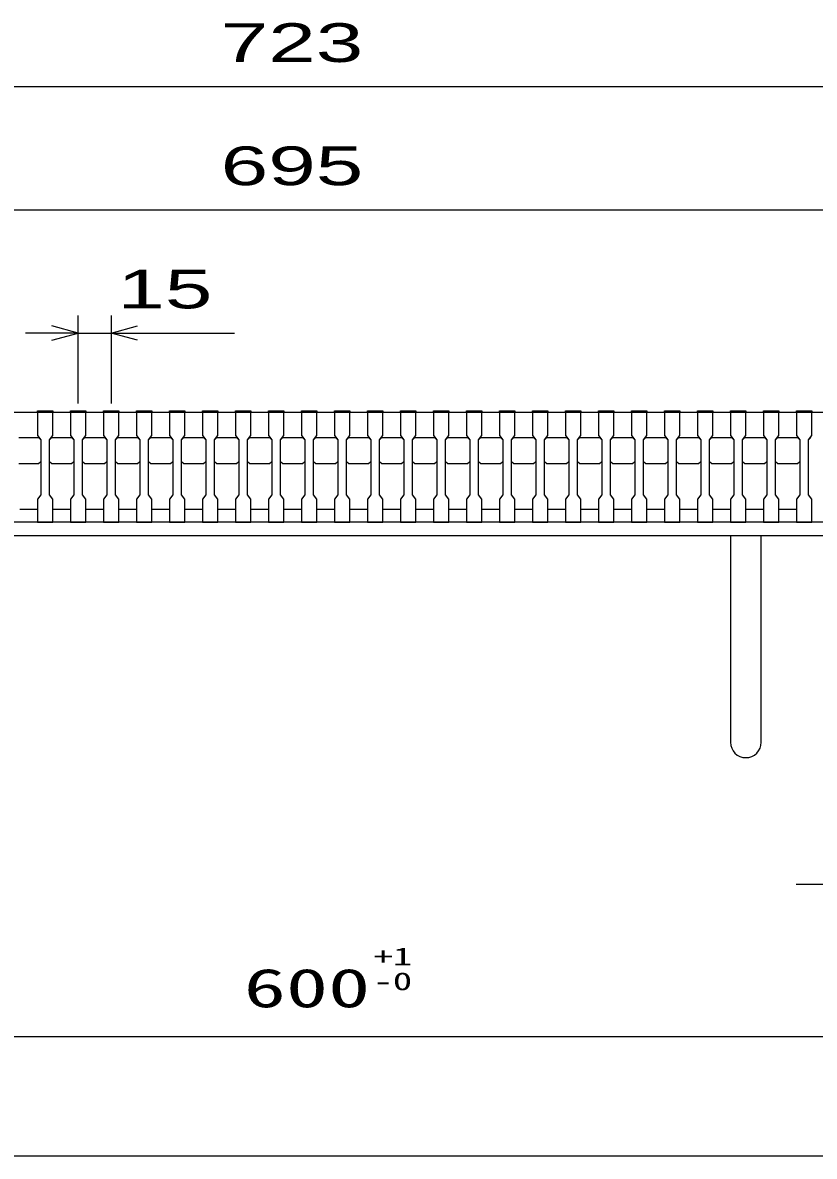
# Model space of a CAD drawing. Units: millimetres, scale not verified. Extents: x -1456 to 1389, y -1026 to 839.
# Drawn here: x -863 to -503, y -921 to -406 of the extents above; entities that cross this region are included whole.
import ezdxf
from ezdxf.enums import TextEntityAlignment as Align

# ---------------------------------------------------------------- set-up
doc = ezdxf.new("R2010")
doc.units = ezdxf.units.MM
doc.header["$LTSCALE"] = 8
for name, color, linetype, lineweight in [('0_2', 150, 'Continuous', 25), ('16', 3, 'Continuous', 25), ('19', 6, 'Continuous', 25), ('22', 4, 'Continuous', 25)]:
    doc.layers.add(name, color=color, linetype=linetype, lineweight=lineweight)
doc.styles.add('ベクトル', font='')
doc.styles.add('ＭＳ ゴシック', font='')
doc.styles.get('ベクトル').set_extended_font_data('ベクトル')
doc.styles.get('ＭＳ ゴシック').set_extended_font_data('MS Gothic')

msp = doc.modelspace()

# ---------------------------------------------------------------- linework, layer by layer
at = {"layer": '0_2'}
msp.add_line((1388.8, -921.2), (-1379.2, -921.2), dxfattribs=at)
at = {"layer": '16'}
for p, q in [((-1081, -583), (-386, -583)), ((-856, -583), (-856, -582.3)), ((-856, -582.3), (-849, -582.3)), ((-856, -583), (-856, -593.5)), ((-849, -583), (-856, -583)), ((-849, -582.3), (-849, -583)), ((-849, -593.5), (-849, -583)), ((-841, -583), (-841, -582.3)), ((-841, -582.3), (-834, -582.3)), ((-841, -583), (-841, -593.5)), ((-834, -583), (-841, -583)), ((-834, -582.3), (-834, -583)), ((-834, -593.5), (-834, -583)), ((-826, -583), (-826, -582.3)), ((-826, -582.3), (-819, -582.3)), ((-826, -583), (-826, -593.5)), ((-819, -583), (-826, -583)), ((-819, -582.3), (-819, -583)), ((-819, -593.5), (-819, -583)), ((-811, -583), (-811, -582.3)), ((-811, -582.3), (-804, -582.3)), ((-811, -583), (-811, -593.5)), ((-804, -583), (-811, -583)), ((-804, -582.3), (-804, -583)), ((-804, -593.5), (-804, -583)), ((-796, -583), (-796, -582.3)), ((-796, -582.3), (-789, -582.3)), ((-796, -583), (-796, -593.5)), ((-789, -583), (-796, -583)), ((-789, -582.3), (-789, -583)), ((-789, -593.5), (-789, -583)), ((-781, -583), (-781, -582.3)), ((-781, -582.3), (-774, -582.3)), ((-781, -583), (-781, -593.5)), ((-774, -583), (-781, -583)), ((-774, -582.3), (-774, -583)), ((-774, -593.5), (-774, -583)), ((-766, -583), (-766, -582.3)), ((-766, -582.3), (-759, -582.3)), ((-766, -583), (-766, -593.5)), ((-759, -583), (-766, -583)), ((-759, -582.3), (-759, -583)), ((-759, -593.5), (-759, -583)), ((-751, -583), (-751, -582.3)), ((-751, -582.3), (-744, -582.3)), ((-751, -583), (-751, -593.5)), ((-744, -583), (-751, -583)), ((-744, -582.3), (-744, -583)), ((-744, -593.5), (-744, -583)), ((-736, -583), (-736, -582.3)), ((-736, -582.3), (-729, -582.3)), ((-736, -583), (-736, -593.5)), ((-729, -583), (-736, -583)), ((-729, -582.3), (-729, -583)), ((-729, -593.5), (-729, -583)), ((-721, -583), (-721, -582.3)), ((-721, -582.3), (-714, -582.3)), ((-721, -583), (-721, -593.5)), ((-714, -583), (-721, -583)), ((-714, -582.3), (-714, -583)), ((-714, -593.5), (-714, -583)), ((-706, -583), (-706, -582.3)), ((-706, -582.3), (-699, -582.3)), ((-706, -583), (-706, -593.5)), ((-699, -583), (-706, -583)), ((-699, -582.3), (-699, -583)), ((-699, -593.5), (-699, -583)), ((-691, -583), (-691, -582.3)), ((-691, -582.3), (-684, -582.3)), ((-691, -583), (-691, -593.5)), ((-684, -583), (-691, -583)), ((-684, -582.3), (-684, -583)), ((-684, -593.5), (-684, -583)), ((-676, -583), (-676, -582.3)), ((-676, -582.3), (-669, -582.3)), ((-676, -583), (-676, -593.5)), ((-669, -583), (-676, -583)), ((-669, -582.3), (-669, -583)), ((-669, -593.5), (-669, -583)), ((-661, -583), (-661, -582.3)), ((-661, -582.3), (-654, -582.3)), ((-661, -583), (-661, -593.5)), ((-654, -583), (-661, -583)), ((-654, -582.3), (-654, -583)), ((-654, -593.5), (-654, -583)), ((-646, -583), (-646, -582.3)), ((-646, -582.3), (-639, -582.3)), ((-646, -583), (-646, -593.5)), ((-639, -583), (-646, -583)), ((-639, -582.3), (-639, -583)), ((-639, -593.5), (-639, -583)), ((-631, -583), (-631, -582.3)), ((-631, -582.3), (-624, -582.3)), ((-631, -583), (-631, -593.5)), ((-624, -583), (-631, -583)), ((-624, -582.3), (-624, -583)), ((-624, -593.5), (-624, -583)), ((-616, -583), (-616, -582.3)), ((-616, -582.3), (-609, -582.3)), ((-616, -583), (-616, -593.5)), ((-609, -583), (-616, -583)), ((-609, -582.3), (-609, -583)), ((-609, -593.5), (-609, -583)), ((-601, -583), (-601, -582.3)), ((-601, -582.3), (-594, -582.3)), ((-601, -583), (-601, -593.5)), ((-594, -583), (-601, -583)), ((-594, -582.3), (-594, -583)), ((-594, -593.5), (-594, -583)), ((-586, -583), (-586, -582.3)), ((-586, -582.3), (-579, -582.3)), ((-586, -583), (-586, -593.5)), ((-579, -583), (-586, -583)), ((-579, -582.3), (-579, -583)), ((-579, -593.5), (-579, -583)), ((-571, -583), (-571, -582.3)), ((-571, -582.3), (-564, -582.3)), ((-571, -583), (-571, -593.5)), ((-564, -583), (-571, -583)), ((-564, -582.3), (-564, -583)), ((-564, -593.5), (-564, -583)), ((-556, -583), (-556, -582.3)), ((-556, -582.3), (-549, -582.3)), ((-556, -583), (-556, -593.5)), ((-549, -583), (-556, -583)), ((-549, -582.3), (-549, -583)), ((-549, -593.5), (-549, -583)), ((-541, -583), (-541, -582.3)), ((-541, -582.3), (-534, -582.3)), ((-541, -583), (-541, -593.5)), ((-534, -583), (-541, -583)), ((-534, -582.3), (-534, -583)), ((-534, -593.5), (-534, -583)), ((-526, -583), (-526, -582.3)), ((-526, -582.3), (-519, -582.3)), ((-526, -583), (-526, -593.5)), ((-519, -583), (-526, -583)), ((-519, -582.3), (-519, -583)), ((-519, -593.5), (-519, -583)), ((-511, -583), (-511, -582.3)), ((-511, -582.3), (-504, -582.3)), ((-511, -583), (-511, -593.5)), ((-504, -583), (-511, -583)), ((-504, -582.3), (-504, -583)), ((-504, -593.5), (-504, -583)), ((-864.5, -594.5), (-855.5, -594.5)), ((-856, -593.5), (-854.5, -595.5)), ((-855.5, -594.5), (-854.5, -595.5)), ((-854.5, -595.5), (-854.5, -620.5)), ((-850.5, -595.5), (-849, -593.5)), ((-850.5, -595.5), (-849.5, -594.5)), ((-850.5, -620.5), (-850.5, -595.5)), ((-849.5, -594.5), (-840.5, -594.5)), ((-841, -593.5), (-839.5, -595.5)), ((-840.5, -594.5), (-839.5, -595.5)), ((-839.5, -595.5), (-839.5, -620.5)), ((-835.5, -595.5), (-834, -593.5)), ((-835.5, -595.5), (-834.5, -594.5)), ((-835.5, -620.5), (-835.5, -595.5)), ((-834.5, -594.5), (-825.5, -594.5)), ((-826, -593.5), (-824.5, -595.5)), ((-825.5, -594.5), (-824.5, -595.5)), ((-824.5, -595.5), (-824.5, -620.5)), ((-820.5, -595.5), (-819, -593.5)), ((-820.5, -595.5), (-819.5, -594.5)), ((-820.5, -620.5), (-820.5, -595.5)), ((-819.5, -594.5), (-810.5, -594.5)), ((-811, -593.5), (-809.5, -595.5)), ((-810.5, -594.5), (-809.5, -595.5)), ((-809.5, -595.5), (-809.5, -620.5)), ((-805.5, -595.5), (-804, -593.5)), ((-805.5, -595.5), (-804.5, -594.5)), ((-805.5, -620.5), (-805.5, -595.5)), ((-804.5, -594.5), (-795.5, -594.5)), ((-796, -593.5), (-794.5, -595.5)), ((-795.5, -594.5), (-794.5, -595.5)), ((-794.5, -595.5), (-794.5, -620.5)), ((-790.5, -595.5), (-789, -593.5)), ((-790.5, -595.5), (-789.5, -594.5)), ((-790.5, -620.5), (-790.5, -595.5)), ((-789.5, -594.5), (-780.5, -594.5)), ((-781, -593.5), (-779.5, -595.5)), ((-780.5, -594.5), (-779.5, -595.5)), ((-779.5, -595.5), (-779.5, -620.5)), ((-775.5, -595.5), (-774, -593.5)), ((-775.5, -595.5), (-774.5, -594.5)), ((-775.5, -620.5), (-775.5, -595.5)), ((-774.5, -594.5), (-765.5, -594.5)), ((-766, -593.5), (-764.5, -595.5)), ((-765.5, -594.5), (-764.5, -595.5)), ((-764.5, -595.5), (-764.5, -620.5)), ((-760.5, -595.5), (-759, -593.5)), ((-760.5, -595.5), (-759.5, -594.5)), ((-760.5, -620.5), (-760.5, -595.5)), ((-759.5, -594.5), (-750.5, -594.5)), ((-751, -593.5), (-749.5, -595.5)), ((-750.5, -594.5), (-749.5, -595.5)), ((-749.5, -595.5), (-749.5, -620.5)), ((-745.5, -595.5), (-744, -593.5)), ((-745.5, -595.5), (-744.5, -594.5)), ((-745.5, -620.5), (-745.5, -595.5)), ((-744.5, -594.5), (-735.5, -594.5)), ((-736, -593.5), (-734.5, -595.5)), ((-735.5, -594.5), (-734.5, -595.5)), ((-734.5, -595.5), (-734.5, -620.5)), ((-730.5, -595.5), (-729, -593.5)), ((-730.5, -595.5), (-729.5, -594.5)), ((-730.5, -620.5), (-730.5, -595.5)), ((-729.5, -594.5), (-720.5, -594.5)), ((-721, -593.5), (-719.5, -595.5)), ((-720.5, -594.5), (-719.5, -595.5)), ((-719.5, -595.5), (-719.5, -620.5)), ((-715.5, -595.5), (-714, -593.5)), ((-715.5, -595.5), (-714.5, -594.5)), ((-715.5, -620.5), (-715.5, -595.5)), ((-714.5, -594.5), (-705.5, -594.5)), ((-706, -593.5), (-704.5, -595.5)), ((-705.5, -594.5), (-704.5, -595.5)), ((-704.5, -595.5), (-704.5, -620.5)), ((-700.5, -595.5), (-699, -593.5)), ((-700.5, -595.5), (-699.5, -594.5)), ((-700.5, -620.5), (-700.5, -595.5)), ((-699.5, -594.5), (-690.5, -594.5)), ((-691, -593.5), (-689.5, -595.5)), ((-690.5, -594.5), (-689.5, -595.5)), ((-689.5, -595.5), (-689.5, -620.5)), ((-685.5, -595.5), (-684, -593.5)), ((-685.5, -595.5), (-684.5, -594.5)), ((-685.5, -620.5), (-685.5, -595.5)), ((-684.5, -594.5), (-675.5, -594.5)), ((-676, -593.5), (-674.5, -595.5)), ((-675.5, -594.5), (-674.5, -595.5)), ((-674.5, -595.5), (-674.5, -620.5)), ((-670.5, -595.5), (-669, -593.5)), ((-670.5, -595.5), (-669.5, -594.5)), ((-670.5, -620.5), (-670.5, -595.5)), ((-669.5, -594.5), (-660.5, -594.5)), ((-661, -593.5), (-659.5, -595.5)), ((-660.5, -594.5), (-659.5, -595.5)), ((-659.5, -595.5), (-659.5, -620.5)), ((-655.5, -595.5), (-654, -593.5)), ((-655.5, -595.5), (-654.5, -594.5)), ((-655.5, -620.5), (-655.5, -595.5)), ((-654.5, -594.5), (-645.5, -594.5)), ((-646, -593.5), (-644.5, -595.5)), ((-645.5, -594.5), (-644.5, -595.5)), ((-644.5, -595.5), (-644.5, -620.5)), ((-640.5, -595.5), (-639, -593.5)), ((-640.5, -595.5), (-639.5, -594.5)), ((-640.5, -620.5), (-640.5, -595.5)), ((-639.5, -594.5), (-630.5, -594.5)), ((-631, -593.5), (-629.5, -595.5)), ((-630.5, -594.5), (-629.5, -595.5)), ((-629.5, -595.5), (-629.5, -620.5)), ((-625.5, -595.5), (-624, -593.5)), ((-625.5, -595.5), (-624.5, -594.5)), ((-625.5, -620.5), (-625.5, -595.5)), ((-624.5, -594.5), (-615.5, -594.5)), ((-616, -593.5), (-614.5, -595.5)), ((-615.5, -594.5), (-614.5, -595.5)), ((-614.5, -595.5), (-614.5, -620.5)), ((-610.5, -595.5), (-609, -593.5)), ((-610.5, -595.5), (-609.5, -594.5)), ((-610.5, -620.5), (-610.5, -595.5)), ((-609.5, -594.5), (-600.5, -594.5)), ((-601, -593.5), (-599.5, -595.5)), ((-600.5, -594.5), (-599.5, -595.5)), ((-599.5, -595.5), (-599.5, -620.5)), ((-595.5, -595.5), (-594, -593.5)), ((-595.5, -595.5), (-594.5, -594.5)), ((-595.5, -620.5), (-595.5, -595.5)), ((-594.5, -594.5), (-585.5, -594.5)), ((-586, -593.5), (-584.5, -595.5)), ((-585.5, -594.5), (-584.5, -595.5)), ((-584.5, -595.5), (-584.5, -620.5)), ((-580.5, -595.5), (-579, -593.5)), ((-580.5, -595.5), (-579.5, -594.5)), ((-580.5, -620.5), (-580.5, -595.5)), ((-579.5, -594.5), (-570.5, -594.5)), ((-571, -593.5), (-569.5, -595.5)), ((-570.5, -594.5), (-569.5, -595.5)), ((-569.5, -595.5), (-569.5, -620.5)), ((-565.5, -595.5), (-564, -593.5)), ((-565.5, -595.5), (-564.5, -594.5)), ((-565.5, -620.5), (-565.5, -595.5)), ((-564.5, -594.5), (-555.5, -594.5)), ((-556, -593.5), (-554.5, -595.5)), ((-555.5, -594.5), (-554.5, -595.5)), ((-554.5, -595.5), (-554.5, -620.5)), ((-550.5, -595.5), (-549, -593.5)), ((-550.5, -595.5), (-549.5, -594.5)), ((-550.5, -620.5), (-550.5, -595.5)), ((-549.5, -594.5), (-540.5, -594.5)), ((-541, -593.5), (-539.5, -595.5)), ((-540.5, -594.5), (-539.5, -595.5)), ((-539.5, -595.5), (-539.5, -620.5)), ((-535.5, -595.5), (-534, -593.5)), ((-535.5, -595.5), (-534.5, -594.5)), ((-535.5, -620.5), (-535.5, -595.5)), ((-534.5, -594.5), (-525.5, -594.5)), ((-526, -593.5), (-524.5, -595.5)), ((-525.5, -594.5), (-524.5, -595.5)), ((-524.5, -595.5), (-524.5, -620.5)), ((-520.5, -595.5), (-519, -593.5)), ((-520.5, -595.5), (-519.5, -594.5)), ((-520.5, -620.5), (-520.5, -595.5)), ((-519.5, -594.5), (-510.5, -594.5)), ((-511, -593.5), (-509.5, -595.5)), ((-510.5, -594.5), (-509.5, -595.5)), ((-509.5, -595.5), (-509.5, -620.5)), ((-505.5, -595.5), (-504, -593.5)), ((-505.5, -595.5), (-504.5, -594.5)), ((-505.5, -620.5), (-505.5, -595.5)), ((-855.5, -606.5), (-864.5, -606.5)), ((-854.5, -605.5), (-855.5, -606.5)), ((-849.5, -606.5), (-850.5, -605.5)), ((-840.5, -606.5), (-849.5, -606.5)), ((-839.5, -605.5), (-840.5, -606.5)), ((-834.5, -606.5), (-835.5, -605.5)), ((-825.5, -606.5), (-834.5, -606.5)), ((-824.5, -605.5), (-825.5, -606.5)), ((-819.5, -606.5), (-820.5, -605.5)), ((-810.5, -606.5), (-819.5, -606.5)), ((-809.5, -605.5), (-810.5, -606.5)), ((-804.5, -606.5), (-805.5, -605.5)), ((-795.5, -606.5), (-804.5, -606.5)), ((-794.5, -605.5), (-795.5, -606.5)), ((-789.5, -606.5), (-790.5, -605.5)), ((-780.5, -606.5), (-789.5, -606.5)), ((-779.5, -605.5), (-780.5, -606.5)), ((-774.5, -606.5), (-775.5, -605.5)), ((-765.5, -606.5), (-774.5, -606.5)), ((-764.5, -605.5), (-765.5, -606.5)), ((-759.5, -606.5), (-760.5, -605.5)), ((-750.5, -606.5), (-759.5, -606.5)), ((-749.5, -605.5), (-750.5, -606.5)), ((-744.5, -606.5), (-745.5, -605.5)), ((-735.5, -606.5), (-744.5, -606.5)), ((-734.5, -605.5), (-735.5, -606.5)), ((-729.5, -606.5), (-730.5, -605.5)), ((-720.5, -606.5), (-729.5, -606.5)), ((-719.5, -605.5), (-720.5, -606.5)), ((-714.5, -606.5), (-715.5, -605.5)), ((-705.5, -606.5), (-714.5, -606.5)), ((-704.5, -605.5), (-705.5, -606.5)), ((-699.5, -606.5), (-700.5, -605.5)), ((-690.5, -606.5), (-699.5, -606.5)), ((-689.5, -605.5), (-690.5, -606.5)), ((-684.5, -606.5), (-685.5, -605.5)), ((-675.5, -606.5), (-684.5, -606.5)), ((-674.5, -605.5), (-675.5, -606.5)), ((-669.5, -606.5), (-670.5, -605.5)), ((-660.5, -606.5), (-669.5, -606.5)), ((-659.5, -605.5), (-660.5, -606.5)), ((-654.5, -606.5), (-655.5, -605.5)), ((-645.5, -606.5), (-654.5, -606.5)), ((-644.5, -605.5), (-645.5, -606.5)), ((-639.5, -606.5), (-640.5, -605.5)), ((-630.5, -606.5), (-639.5, -606.5)), ((-629.5, -605.5), (-630.5, -606.5)), ((-624.5, -606.5), (-625.5, -605.5)), ((-615.5, -606.5), (-624.5, -606.5)), ((-614.5, -605.5), (-615.5, -606.5)), ((-609.5, -606.5), (-610.5, -605.5)), ((-600.5, -606.5), (-609.5, -606.5)), ((-599.5, -605.5), (-600.5, -606.5)), ((-594.5, -606.5), (-595.5, -605.5)), ((-585.5, -606.5), (-594.5, -606.5)), ((-584.5, -605.5), (-585.5, -606.5)), ((-579.5, -606.5), (-580.5, -605.5)), ((-570.5, -606.5), (-579.5, -606.5)), ((-569.5, -605.5), (-570.5, -606.5)), ((-564.5, -606.5), (-565.5, -605.5)), ((-555.5, -606.5), (-564.5, -606.5)), ((-554.5, -605.5), (-555.5, -606.5)), ((-549.5, -606.5), (-550.5, -605.5)), ((-540.5, -606.5), (-549.5, -606.5)), ((-539.5, -605.5), (-540.5, -606.5)), ((-534.5, -606.5), (-535.5, -605.5)), ((-525.5, -606.5), (-534.5, -606.5)), ((-524.5, -605.5), (-525.5, -606.5)), ((-519.5, -606.5), (-520.5, -605.5)), ((-510.5, -606.5), (-519.5, -606.5)), ((-509.5, -605.5), (-510.5, -606.5)), ((-854.5, -620.5), (-856, -622.5)), ((-856, -622.5), (-856, -633)), ((-849, -622.5), (-850.5, -620.5)), ((-849, -633), (-849, -622.5)), ((-839.5, -620.5), (-841, -622.5)), ((-841, -622.5), (-841, -633)), ((-834, -622.5), (-835.5, -620.5)), ((-834, -633), (-834, -622.5)), ((-824.5, -620.5), (-826, -622.5)), ((-826, -622.5), (-826, -633)), ((-819, -622.5), (-820.5, -620.5)), ((-819, -633), (-819, -622.5)), ((-809.5, -620.5), (-811, -622.5)), ((-811, -622.5), (-811, -633)), ((-804, -622.5), (-805.5, -620.5)), ((-804, -633), (-804, -622.5)), ((-794.5, -620.5), (-796, -622.5)), ((-796, -622.5), (-796, -633)), ((-789, -622.5), (-790.5, -620.5)), ((-789, -633), (-789, -622.5)), ((-779.5, -620.5), (-781, -622.5)), ((-781, -622.5), (-781, -633)), ((-774, -622.5), (-775.5, -620.5)), ((-774, -633), (-774, -622.5)), ((-764.5, -620.5), (-766, -622.5)), ((-766, -622.5), (-766, -633)), ((-759, -622.5), (-760.5, -620.5)), ((-759, -633), (-759, -622.5)), ((-749.5, -620.5), (-751, -622.5)), ((-751, -622.5), (-751, -633)), ((-744, -622.5), (-745.5, -620.5)), ((-744, -633), (-744, -622.5)), ((-734.5, -620.5), (-736, -622.5)), ((-736, -622.5), (-736, -633)), ((-729, -622.5), (-730.5, -620.5)), ((-729, -633), (-729, -622.5)), ((-719.5, -620.5), (-721, -622.5)), ((-721, -622.5), (-721, -633)), ((-714, -622.5), (-715.5, -620.5)), ((-714, -633), (-714, -622.5)), ((-704.5, -620.5), (-706, -622.5)), ((-706, -622.5), (-706, -633)), ((-699, -622.5), (-700.5, -620.5)), ((-699, -633), (-699, -622.5)), ((-689.5, -620.5), (-691, -622.5)), ((-691, -622.5), (-691, -633)), ((-684, -622.5), (-685.5, -620.5)), ((-684, -633), (-684, -622.5)), ((-674.5, -620.5), (-676, -622.5)), ((-676, -622.5), (-676, -633)), ((-669, -622.5), (-670.5, -620.5)), ((-669, -633), (-669, -622.5)), ((-659.5, -620.5), (-661, -622.5)), ((-661, -622.5), (-661, -633)), ((-654, -622.5), (-655.5, -620.5)), ((-654, -633), (-654, -622.5)), ((-644.5, -620.5), (-646, -622.5)), ((-646, -622.5), (-646, -633)), ((-639, -622.5), (-640.5, -620.5)), ((-639, -633), (-639, -622.5)), ((-629.5, -620.5), (-631, -622.5)), ((-631, -622.5), (-631, -633)), ((-624, -622.5), (-625.5, -620.5)), ((-624, -633), (-624, -622.5)), ((-614.5, -620.5), (-616, -622.5)), ((-616, -622.5), (-616, -633)), ((-609, -622.5), (-610.5, -620.5)), ((-609, -633), (-609, -622.5)), ((-599.5, -620.5), (-601, -622.5)), ((-601, -622.5), (-601, -633)), ((-594, -622.5), (-595.5, -620.5)), ((-594, -633), (-594, -622.5)), ((-584.5, -620.5), (-586, -622.5)), ((-586, -622.5), (-586, -633)), ((-579, -622.5), (-580.5, -620.5)), ((-579, -633), (-579, -622.5)), ((-569.5, -620.5), (-571, -622.5)), ((-571, -622.5), (-571, -633)), ((-564, -622.5), (-565.5, -620.5)), ((-564, -633), (-564, -622.5)), ((-554.5, -620.5), (-556, -622.5)), ((-556, -622.5), (-556, -633)), ((-549, -622.5), (-550.5, -620.5)), ((-549, -633), (-549, -622.5)), ((-539.5, -620.5), (-541, -622.5)), ((-541, -622.5), (-541, -633)), ((-534, -622.5), (-535.5, -620.5)), ((-534, -633), (-534, -622.5)), ((-524.5, -620.5), (-526, -622.5)), ((-526, -622.5), (-526, -633)), ((-519, -622.5), (-520.5, -620.5)), ((-519, -633), (-519, -622.5)), ((-509.5, -620.5), (-511, -622.5)), ((-511, -622.5), (-511, -633)), ((-504, -622.5), (-505.5, -620.5)), ((-504, -633), (-504, -622.5)), ((-864, -627), (-856, -627)), ((-849, -627), (-841, -627)), ((-834, -627), (-826, -627)), ((-819, -627), (-811, -627)), ((-804, -627), (-796, -627)), ((-789, -627), (-781, -627)), ((-774, -627), (-766, -627)), ((-759, -627), (-751, -627)), ((-744, -627), (-736, -627)), ((-729, -627), (-721, -627)), ((-714, -627), (-706, -627)), ((-699, -627), (-691, -627)), ((-684, -627), (-676, -627)), ((-669, -627), (-661, -627)), ((-654, -627), (-646, -627)), ((-639, -627), (-631, -627)), ((-624, -627), (-616, -627)), ((-609, -627), (-601, -627)), ((-594, -627), (-586, -627)), ((-579, -627), (-571, -627)), ((-564, -627), (-556, -627)), ((-549, -627), (-541, -627)), ((-534, -627), (-526, -627)), ((-519, -627), (-511, -627)), ((-856, -633), (-849, -633)), ((-841, -633), (-834, -633)), ((-826, -633), (-819, -633)), ((-811, -633), (-804, -633)), ((-796, -633), (-789, -633)), ((-781, -633), (-774, -633)), ((-766, -633), (-759, -633)), ((-751, -633), (-744, -633)), ((-736, -633), (-729, -633)), ((-721, -633), (-714, -633)), ((-706, -633), (-699, -633)), ((-691, -633), (-684, -633)), ((-676, -633), (-669, -633)), ((-661, -633), (-654, -633)), ((-646, -633), (-639, -633)), ((-631, -633), (-624, -633)), ((-616, -633), (-609, -633)), ((-601, -633), (-594, -633)), ((-586, -633), (-579, -633)), ((-571, -633), (-564, -633)), ((-556, -633), (-549, -633)), ((-541, -633), (-534, -633)), ((-526, -633), (-519, -633)), ((-511, -633), (-504, -633))]:
    msp.add_line(p, q, dxfattribs=at)
at = {"layer": '19'}
for p, q in [((-491, -633), (-1089, -633)), ((-1094, -639), (-491, -639)), ((-541, -639), (-541, -733)), ((-527, -733), (-527, -639))]:
    msp.add_line(p, q, dxfattribs=at)
msp.add_arc((-534, -733), 7, 180, 0, dxfattribs=at)
at = {"layer": '22'}
for p, q in [((-1095, -435), (-372, -435)), ((-1081, -491), (-386, -491)), ((-837.5, -579), (-837.5, -539)), ((-822.5, -539), (-822.5, -579)), ((-837.5, -547), (-849.5, -543.8)), ((-822.5, -547), (-810.5, -543.8)), ((-837.5, -547), (-861.5, -547)), ((-849.5, -550.2), (-837.5, -547)), ((-837.5, -547), (-822.5, -547)), ((-810.5, -550.2), (-822.5, -547)), ((-822.5, -547), (-766.5, -547)), ((-511.082, -797.573), (-372, -797.573)), ((-1033.5, -866.759), (-433.5, -866.759))]:
    msp.add_line(p, q, dxfattribs=at)

# ---------------------------------------------------------------- texts
at = {"layer": '22', "color": 2, "style": 'ベクトル', "width": 1.65}
for s, p in [(' 723 ', (-783.5, -415)), (' 695 ', (-783.5, -471)), (' 15 ', (-830.5, -527))]:
    msp.add_text(s, height=17.6, dxfattribs=at).set_placement(p, align=Align.MIDDLE_LEFT)
at = {"layer": '22', "color": 2, "style": 'ＭＳ ゴシック', "width": 1.6}
for s, p in [('+1', (-694.476, -830.366)), ('-0', (-694.476, -841.633))]:
    msp.add_text(s, height=8.065, dxfattribs=at).set_placement(p, align=Align.MIDDLE_CENTER)
at = {"layer": '22', "style": 'ＭＳ ゴシック', "width": 1.6}
msp.add_text('600', height=17.6, dxfattribs=at).set_placement((-733.5, -858.759), align=Align.BOTTOM_CENTER)

doc.saveas('drawing.dxf')
